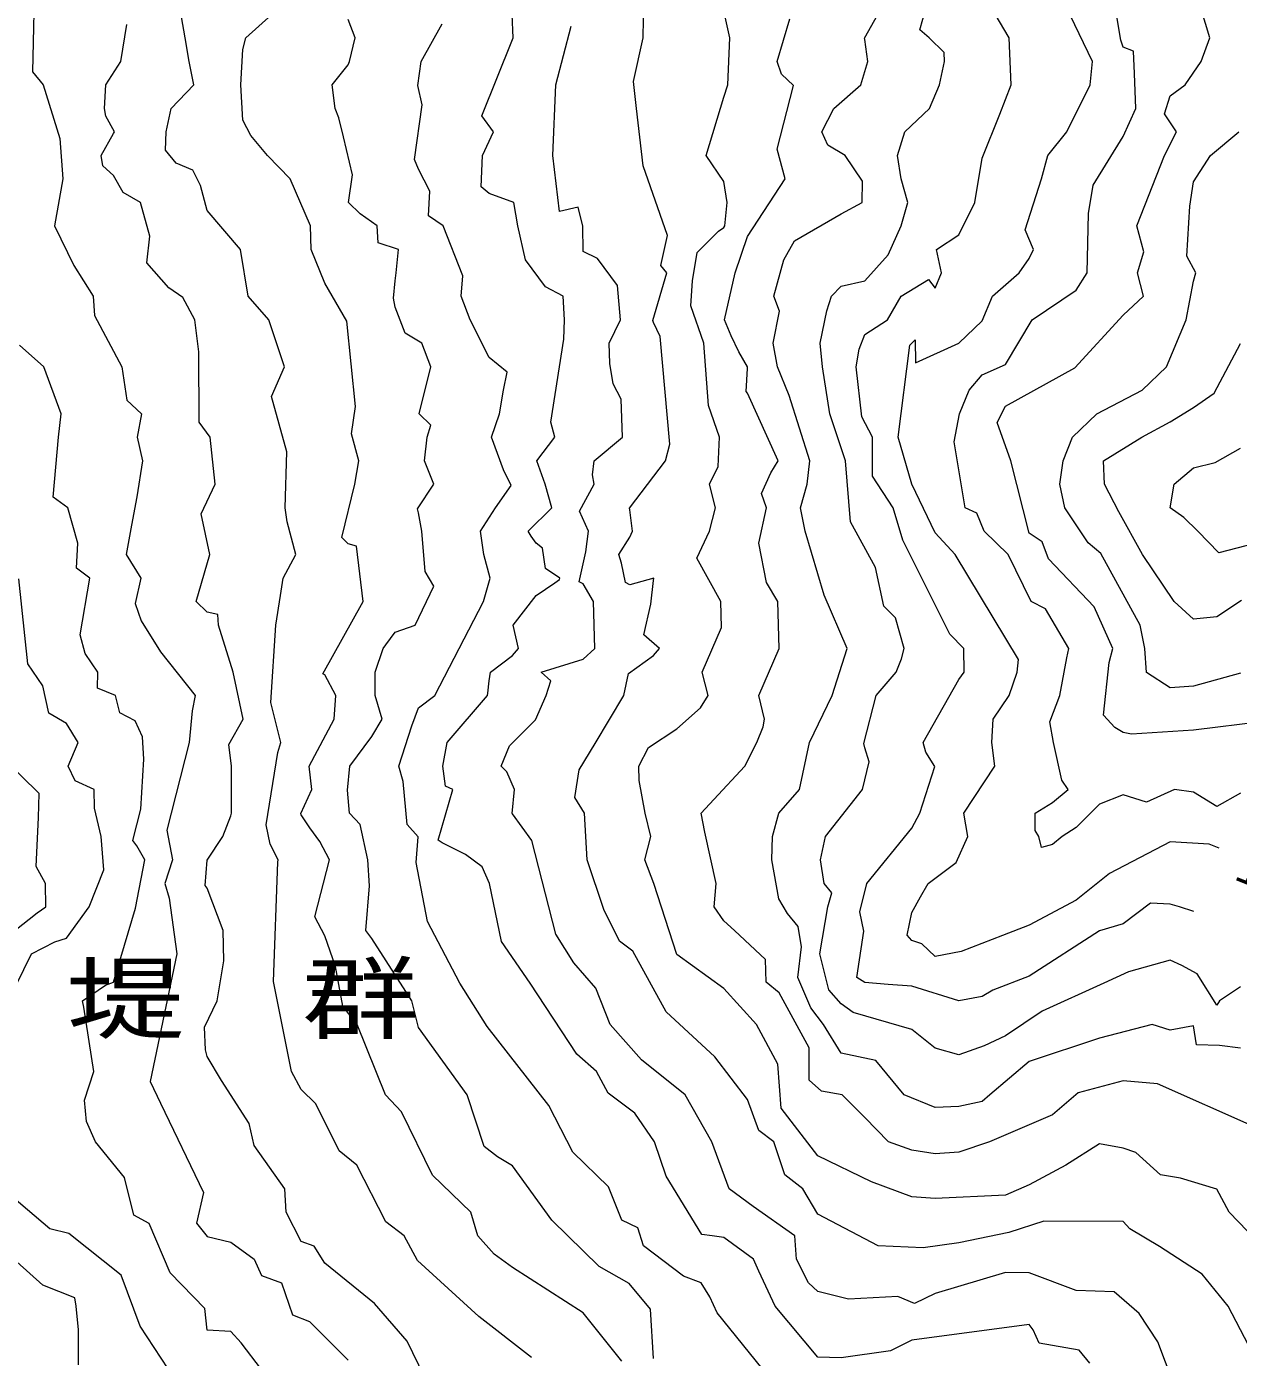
# Model space of a CAD drawing. Units: millimetres at full size, sheet at 1:500; details may follow other scales. Extents: x -209175 to 420500, y 0 to 351151.
# Drawn here: x 154013 to 179817, y 38492 to 66823 of the extents above; entities that cross this region are included whole.
import ezdxf
from ezdxf.enums import TextEntityAlignment as Align

# ---------------------------------------------------------------- set-up
doc = ezdxf.new("R2010")
doc.units = ezdxf.units.MM
doc.header["$LTSCALE"] = 500
for name, color, linetype, lineweight in [('D-BGD-HICN', 7, 'Continuous', 13), ('D-BGD-LWCN', 8, 'Continuous', 13), ('D-BGD-TXT', 7, 'Continuous', 13)]:
    doc.layers.add(name, color=color, linetype=linetype, lineweight=lineweight)
doc.styles.add('ＭＳ ゴシック', font='')
doc.styles.get('ＭＳ ゴシック').set_extended_font_data('MS Gothic')

msp = doc.modelspace()

# ---------------------------------------------------------------- linework, layer by layer
at = {"layer": 'D-BGD-HICN'}
for points in [[(179406, 49334), (179197, 49417), (178361, 49470), (177072, 48792), (176361, 48228), (175361, 47692), (174796, 47475), (173916, 47136), (173361, 47024), (173075, 47295), (172861, 47364), (172763, 47483), (172861, 47966), (173049, 48297), (173211, 48581), (173809, 49029), (174057, 49581), (173968, 50081), (174628, 51081), (174569, 51581), (174593, 52081), (174937, 52581), (175109, 53081), (175132, 53352), (173789, 55581), (173361, 56043), (172861, 57081), (172569, 58081), (172822, 60042), (172935, 60155), (172943, 59663), (173861, 60081), (174361, 60562), (174584, 61081), (175152, 61581), (175361, 61888), (175452, 62081), (175279, 62499), (175624, 63581), (175762, 64081), (176165, 64581), (176658, 65581), (176712, 66081), (175861, 67856)], [(180968, 40188), (179618, 41581), (179361, 42070), (178586, 42306), (178157, 42377), (177632, 42852), (177361, 42948), (176861, 43039), (176140, 42581), (175361, 42167), (174861, 41942), (173361, 41876), (172861, 41911), (172006, 42226), (170861, 42781), (170078, 43798), (170013, 44733), (169557, 45581), (168861, 46347), (167861, 47066), (167369, 48581), (167179, 49081), (167306, 49581), (167185, 50081), (167056, 50776), (167047, 51081), (167254, 51474), (167861, 51875), (168361, 52317), (168523, 52581), (168399, 53081), (168813, 54033), (168797, 54581), (168283, 55503), (168558, 56081), (168681, 56581), (168555, 57081), (168741, 57461), (168770, 58081), (168535, 58755), (168434, 60081), (168155, 60875), (168194, 61414), (168293, 62013), (168745, 62465), (168861, 62546), (168881, 62581), (168934, 63081), (168861, 63525), (168486, 64081), (168861, 65318), (168942, 65581), (168984, 66581), (168766, 67581)], [(167361, 38470), (167297, 39517), (166842, 40062), (166205, 40425), (165195, 41415), (164361, 42572), (164043, 42763), (163759, 42979), (163392, 44081), (162361, 45512), (162216, 46081), (161361, 47408), (161234, 47581), (161314, 48534), (161280, 49081), (161115, 49835), (160892, 50081), (160844, 50564), (160899, 51081), (161361, 51708), (161587, 52081), (161438, 52581), (161432, 52652), (161438, 53081), (161605, 53581), (161661, 53658), (161861, 53934), (162285, 54081), (162687, 54907), (162501, 55221), (162430, 56081), (162361, 56473), (162339, 56559), (162681, 57081), (162487, 57581), (162544, 58081), (162618, 58338), (162374, 58581), (162622, 59581), (162430, 60081), (162077, 60297), (161861, 60851), (161825, 61045), (161861, 61409), (161881, 61581), (161934, 62081), (161497, 62217), (161481, 62581), (161118, 62838), (160870, 63081), (160949, 63669), (160759, 64479), (160663, 64883), (160580, 65081), (160523, 65581), (160861, 66008), (160889, 66081), (161010, 66581), (160861, 66977)], [(159016, 38236), (158581, 38801), (158361, 39043), (157861, 39071), (157811, 39531), (157069, 40289), (156621, 41341), (156297, 41517), (156100, 42320), (155481, 43081), (155290, 43510), (155247, 43967), (155443, 44581), (155230, 45950), (155202, 46081), (155696, 46416), (155861, 46478), (156332, 48052), (156533, 49081), (156361, 49380), (156274, 49494), (156444, 50164), (156506, 51226), (156483, 51703), (156325, 52045), (155997, 52217), (155905, 52581), (155521, 52741), (155528, 53081), (155258, 53478), (155155, 53875), (155359, 55079), (155076, 55296), (155104, 55824), (154889, 56581), (154582, 56802), (154690, 58081), (154746, 58581), (154377, 59581), (153861, 60041)], [(180361, 55867), (179402, 55622), (178954, 56081), (178652, 56372), (178365, 56581), (178446, 57081), (178861, 57428), (179321, 57541), (179861, 57847)]]:
    msp.add_lwpolyline(points, dxfattribs=at)
at = {"layer": 'D-BGD-LWCN'}
for points in [[(154190, 68081), (154137, 65857), (154365, 65581), (154721, 64441), (154786, 63581), (154610, 62581), (155020, 61740), (155427, 61081), (155456, 60676), (156043, 59581), (156149, 58869), (156462, 58581), (156368, 58081), (156484, 57581), (156361, 56814), (156249, 56206), (156133, 55581), (156447, 55081), (156324, 54544), (156455, 54175), (156861, 53509), (157605, 52581), (157535, 52255), (157474, 51581), (156999, 49719), (157117, 49081), (156959, 48581), (157047, 48267), (157211, 47081), (156643, 44363), (156861, 43902), (157781, 42001), (157628, 41348), (157861, 41066), (158361, 40942), (158861, 40581), (159015, 40235), (159440, 40081), (159677, 39397), (160037, 39257), (160861, 38430)], [(179861, 46379), (179416, 46081), (179361, 45987), (178939, 46659), (178612, 46832), (178361, 46947), (177480, 46700), (176955, 46458), (176953, 46459), (175640, 45860), (174861, 45337), (174402, 45122), (173861, 44936), (173361, 45072), (172861, 45475), (171615, 45835), (171361, 46018), (171094, 46314), (170902, 47081), (171077, 48081), (171163, 48383), (170999, 48581), (170920, 49081), (170962, 49280), (171025, 49581), (171814, 50581), (171954, 51174), (171861, 51469), (171843, 51563), (172101, 52581), (172528, 53081), (172645, 53365), (172698, 53581), (172517, 54237), (172267, 54487), (172086, 55306), (171560, 56280), (171453, 57581), (171118, 58581), (170958, 59581), (170910, 60081), (171055, 60775), (171151, 61081), (171361, 61300), (171861, 61414), (172361, 61963), (172638, 62581), (172780, 63081), (172633, 63581), (172555, 64081), (172715, 64581), (173240, 65081), (173454, 65581), (173560, 66081), (173549, 66269), (173232, 66581), (173033, 66753), (173223, 67443)], [(178866, 47985), (178566, 48081), (178361, 48141), (177945, 48165), (177361, 47720), (176861, 47570), (175361, 46610), (174591, 46311), (174361, 46176), (173861, 46081), (172861, 46394), (172361, 46428), (171861, 46475), (171693, 46581), (171843, 47563), (171755, 47975), (171907, 48581), (172861, 49755), (173031, 50081), (173350, 51070), (173159, 51379), (173107, 51581), (173861, 52926), (173975, 53081), (173970, 53581), (173671, 53891), (172670, 55890), (172468, 56581), (172029, 57249), (172026, 58081), (171796, 58516), (171679, 59581), (171738, 59958), (171861, 60269), (172342, 60581), (172633, 61081), (173218, 61438), (173361, 61254), (173496, 61581), (173385, 62081), (173861, 62390), (174203, 63081), (174361, 64025), (174738, 64958), (174981, 65581), (174939, 66581), (174361, 67566)], [(180361, 52032), (178861, 51842), (177543, 51763), (177361, 51798), (177184, 51904), (176942, 52162), (177063, 53283), (177144, 53581), (176748, 54468), (175775, 55495), (175636, 55856), (175361, 56040), (174968, 57581), (174677, 58397), (174861, 58744), (176336, 59556), (177361, 60682), (177798, 61081), (177665, 61581), (177806, 62026), (177656, 62581), (178245, 64081), (178500, 64581), (178243, 64963), (178361, 65348), (178686, 65581), (179026, 66081), (179209, 66581), (178908, 67581)], [(180030, 38750), (179598, 39581), (179043, 40263), (178134, 40854), (177508, 41228), (177361, 41386), (175672, 41392), (174927, 41147), (173861, 40928), (173107, 40827), (172146, 40866), (170861, 41540), (170544, 42081), (170158, 42378), (169925, 43081), (169602, 43322), (169361, 43979), (168667, 44887), (167630, 45850), (166919, 47139), (166636, 47356), (166307, 48027), (165952, 49081), (165895, 50081), (165690, 50410), (165778, 50998), (166117, 51560), (166732, 52581), (166832, 53052), (167361, 53437), (167493, 53581), (167155, 53875), (167305, 54525), (167361, 55028), (167366, 55081), (166861, 54937), (166767, 54987), (166678, 55398), (166623, 55581), (166861, 55955), (166915, 56081), (166861, 56537), (166854, 56574), (167621, 57581), (167712, 57932), (167507, 60227), (167361, 60527), (167347, 60567), (167646, 61581), (167520, 61740), (167658, 62378), (167140, 63860), (167002, 65081), (166936, 65656), (167142, 66581), (167156, 67376)], [(162489, 38081), (162114, 38834), (161422, 39642), (160361, 40499), (160138, 40858), (159861, 40957), (159542, 41581), (159509, 42081), (158861, 43005), (158749, 43469), (158164, 44384), (157861, 44898), (157822, 45042), (157801, 45521), (158068, 46081), (158211, 46931), (158196, 47581), (157861, 48482), (157818, 48538), (157859, 49079), (158191, 49581), (158361, 50018), (158374, 50081), (158378, 51081), (158322, 51542), (158626, 52081), (158410, 53081), (158097, 54081), (158087, 54307), (157861, 54358), (157626, 54581), (157917, 55581), (157728, 56448), (158028, 57081), (157919, 58081), (157685, 58405), (157680, 59900), (157592, 60581), (157339, 61059), (157041, 61261), (156575, 61795), (156640, 62360), (156440, 63081), (156069, 63289), (155861, 63653), (155636, 63856), (155599, 64081), (155861, 64549), (155882, 64581), (155697, 64917), (155669, 65081), (155697, 65581), (156020, 66081), (156147, 66867)], [(164767, 38487), (163643, 39363), (162335, 40555), (162055, 41081), (161659, 41379), (161044, 42581), (160669, 42889), (160173, 43893), (159861, 44198), (159657, 44581), (159272, 46492), (159361, 49031), (159371, 49081), (159196, 49416), (159111, 49831), (159361, 51372), (159430, 51581), (159217, 52437), (159319, 54081), (159418, 54714), (159476, 55081), (159746, 55581), (159559, 56279), (159518, 56581), (159553, 57773), (159228, 58948), (159501, 59581), (159174, 60581), (158733, 61081), (158566, 62081), (157861, 62910), (157717, 63437), (157550, 63770), (157197, 63917), (156971, 64191), (156983, 64581), (157093, 65081), (157577, 65581), (157475, 66081), (157390, 66581), (157308, 67028)], [(166688, 38408), (165861, 39442), (164361, 40406), (163967, 40687), (163622, 41081), (163471, 41581), (162654, 42374), (161996, 43716), (161656, 44081), (161049, 45581), (160746, 45966), (160591, 46811), (160361, 47467), (160149, 47869), (160461, 49081), (160255, 49475), (160047, 49767), (159861, 50040), (159852, 50072), (160089, 50581), (160027, 51081), (160565, 52081), (160599, 52581), (160361, 53022), (160323, 53043), (161177, 54581), (161041, 55761), (160861, 55810), (160728, 55948), (160999, 57081), (161087, 57581), (160934, 58154), (161016, 58736), (160830, 60550), (160361, 61362), (160073, 62081), (160061, 62581), (159625, 63581), (159140, 64081), (158785, 64505), (158614, 64834), (158576, 65581), (158615, 66335), (158683, 66581), (159237, 67081)], [(170361, 37405), (168720, 39440), (168562, 39782), (168375, 40081), (168000, 40220), (167148, 40868), (167031, 41251), (166691, 41411), (166403, 42123), (165644, 42864), (165133, 43853), (163818, 45538), (163239, 46459), (162549, 47769), (162305, 49025), (162351, 49571), (162114, 49834), (162029, 50749), (161936, 51081), (162219, 51939), (162361, 52320), (162704, 52581), (163741, 54581), (163885, 55081), (163748, 55581), (163679, 56081), (163997, 56581), (164332, 57052), (164170, 57390), (163914, 58081), (164081, 58581), (164170, 59081), (164245, 59465), (163861, 59778), (163458, 60581), (163265, 61081), (163299, 61519), (162883, 62581), (162573, 62793), (162599, 63319), (162361, 63791), (162273, 63993), (162439, 65159), (162347, 65567), (162412, 66081), (162861, 66885)], [(176651, 38371), (176424, 38644), (175572, 38792), (175449, 39081), (175361, 39190), (172861, 38856), (172412, 38632), (171361, 38485), (170861, 38495), (169953, 39581), (169604, 40324), (169495, 40581), (168861, 41043), (168611, 41081), (168391, 41111), (167632, 42352), (167386, 43081), (166968, 43688), (166397, 44117), (166149, 44581), (165726, 44946), (164737, 46457), (164124, 47344), (163872, 48581), (163716, 48936), (163361, 49197), (162861, 49448), (162780, 49500), (163092, 50581), (162932, 50652), (162876, 51081), (162965, 51581), (163827, 52581), (163834, 52635), (163861, 52896), (163889, 53081), (164361, 53436), (164487, 53581), (164373, 54081), (164861, 54711), (165263, 54983), (165361, 55052), (165370, 55081), (165064, 55284), (164996, 55716), (164861, 55829), (164756, 55976), (164693, 56081), (165195, 56581), (165058, 57081), (164875, 57581), (165263, 58081), (165179, 58399), (165451, 60171), (165465, 60581), (165438, 61081), (165062, 61282), (164638, 61858), (164472, 62581), (164388, 63081), (163861, 63270), (163690, 63410), (163724, 64081), (163958, 64581), (163706, 64926), (164361, 66550), (164373, 66581), (164351, 67081)], [(180175, 43395), (178092, 44312), (177361, 44381), (176407, 44127), (175861, 43657), (174520, 43081), (173861, 42860), (173361, 42828), (172861, 42901), (172369, 43081), (171861, 43599), (171380, 44081), (170941, 44161), (170675, 44395), (170676, 45081), (170035, 46255), (169762, 46482), (169744, 46964), (169090, 47581), (168861, 47785), (168653, 48081), (168699, 48581), (168452, 49672), (168378, 50081), (168646, 50370), (169306, 51081), (169562, 51581), (169698, 51918), (169725, 52081), (169605, 52581), (170040, 53581), (170010, 54581), (169768, 54988), (169605, 55825), (169765, 56581), (169660, 56880), (169861, 57321), (170015, 57581), (169361, 59016), (169334, 59054), (169361, 59541), (169363, 59581), (169179, 59899), (169017, 60237), (168876, 60581), (169098, 61581), (169361, 62353), (170164, 63581), (169994, 64214), (170346, 65566), (170090, 65810), (169992, 66081), (170268, 66988)], [(179861, 45076), (179411, 45131), (178924, 45144), (178861, 45551), (178361, 45461), (177980, 45581), (176861, 45291), (175361, 44790), (174521, 44081), (174361, 43936), (173861, 43830), (173361, 43809), (172701, 44081), (172095, 44815), (171361, 44969), (170983, 45581), (170714, 45934), (170438, 46581), (170512, 47232), (170444, 47664), (170219, 47939), (170032, 48252), (169884, 49081), (169898, 49581), (170028, 50081), (170474, 50581), (170687, 51581), (171166, 52581), (171484, 53581), (170998, 54718), (170591, 56081), (170493, 56581), (170632, 57081), (170690, 57581), (170249, 58969), (170001, 59581), (169907, 60081), (170048, 60768), (169924, 61081), (170137, 61857), (170361, 62261), (171361, 62839), (171807, 63081), (171810, 63530), (171440, 64081), (171076, 64296), (170944, 64581), (171203, 65081), (171775, 65581), (171926, 66081), (171861, 66552), (171858, 66578), (172141, 67081)], [(179861, 50506), (179361, 50220), (178861, 50524), (178459, 50581), (177861, 50312), (177361, 50471), (176861, 50268), (176361, 49770), (176063, 49581), (175861, 49414), (175626, 49346), (175568, 49581), (175488, 49708), (175486, 50081), (175861, 50302), (176191, 50581), (176057, 50777), (175878, 51581), (175805, 52025), (176012, 52581), (176163, 53383), (176204, 53581), (175709, 54429), (175402, 54581), (174913, 55581), (174406, 56081), (174245, 56465), (174001, 56581), (173765, 57985), (173880, 58581), (174085, 59081), (174361, 59410), (174861, 59626), (175425, 60581), (176361, 61214), (176600, 61581), (176625, 62845), (176726, 63446), (177361, 64485), (177630, 65081), (177607, 65827), (177583, 66303), (177361, 66384), (177311, 66531), (177220, 67081)], [(178568, 37581), (178104, 38824), (177703, 39423), (177168, 39888), (176361, 39916), (175361, 40291), (174861, 40296), (173361, 39854), (172918, 39638), (172567, 39787), (171512, 39732), (170861, 39891), (170665, 40081), (170405, 40581), (170371, 41081), (169482, 41702), (168973, 42081), (168605, 43081), (168033, 44081), (167106, 44826), (166440, 45581), (166133, 46353), (165669, 46889), (165283, 47503), (164773, 49493), (164361, 50060), (164350, 50070), (164399, 50581), (164238, 50958), (164120, 51081), (164293, 51513), (164847, 52067), (165077, 52581), (165174, 52894), (164970, 53081), (165861, 53355), (166112, 53581), (166081, 54581), (165861, 54961), (165782, 55002), (165924, 55644), (165980, 56081), (165789, 56509), (166099, 57081), (166064, 57284), (166099, 57581), (166700, 58081), (166671, 58891), (166501, 59221), (166430, 59650), (166419, 60081), (166661, 60581), (166594, 61314), (166169, 61889), (165861, 62034), (165855, 62575), (165756, 62976), (165361, 62885), (165215, 64081), (165279, 65581), (165609, 66829)], [(179861, 53060), (178861, 52779), (178361, 52743), (177861, 53073), (177824, 53581), (177728, 54081), (176889, 55609), (176615, 55835), (176121, 56581), (176018, 57081), (176085, 57581), (176287, 58081), (176805, 58581), (177771, 59081), (178289, 59581), (178703, 60581), (178861, 61404), (178911, 61581), (178719, 61939), (178780, 63000), (178861, 63520), (179226, 64081), (179825, 64581)], [(179883, 54603), (179361, 54256), (178861, 54207), (178449, 54581), (177776, 55581), (177272, 56492), (176963, 57081), (176945, 57581), (177758, 58081), (178361, 58406), (178861, 58717), (179300, 59020), (179861, 60075)], [(153625, 46081), (154116, 47081), (154615, 47335), (154861, 47416), (155344, 48081), (155654, 48874), (155602, 49581), (155462, 50182), (155452, 50581), (155047, 50767), (154900, 51081), (155108, 51581), (154861, 51985), (154485, 52205), (154361, 52790), (154036, 53256), (153845, 55065)], [(153762, 47581), (154236, 47956), (154423, 48081), (154416, 48581), (154220, 48940), (154267, 49987), (154277, 50497), (153518, 51238)], [(157026, 38246), (156434, 39154), (156024, 40244), (154909, 41129), (154510, 41230), (153697, 41917)], [(155116, 38336), (155117, 39081), (155071, 39581), (155039, 39759), (154361, 40028), (153805, 40525)]]:
    msp.add_lwpolyline(points, dxfattribs=at)

# ---------------------------------------------------------------- texts
at = {"layer": 'D-BGD-HICN', "style": 'ＭＳ ゴシック', "width": 1.3}
msp.add_text('1350', height=705, rotation=338.182, dxfattribs=at).set_placement((179614, 48482.1), align=Align.BOTTOM_LEFT)
at = {"layer": 'D-BGD-TXT', "style": 'ＭＳ ゴシック', "width": 1.3}
for s, p in [('群', (159874.1, 45002.8)), ('堤', (154874.1, 45002.8))]:
    msp.add_text(s, height=1410, dxfattribs=at).set_placement(p, align=Align.BOTTOM_LEFT)

doc.saveas('drawing.dxf')
